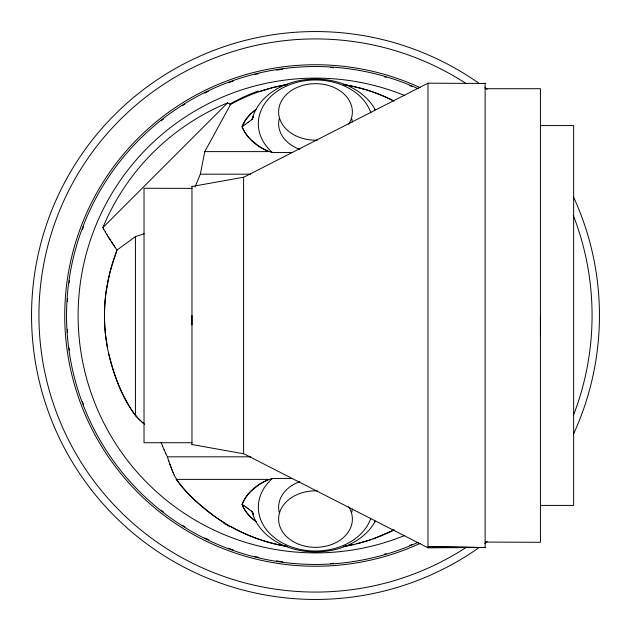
<?xml version="1.0" encoding="UTF-8"?>
<svg xmlns="http://www.w3.org/2000/svg" width="631" height="631" viewBox="0 0 631 631"><rect width="100%" height="100%" fill="white"/><g stroke="black" fill="none" stroke-linecap="round" stroke-linejoin="round"><path stroke-width="0.95" d="M191.966 324.989L191.966 315.5M540.444 335.881L540.444 315.5M195.121 186.752L200.327 174.18L204.791 151.621L230.528 104.501C248.18 94.626 267.528 87.764 287.499 84.507M291.995 152.544L272.411 152.544C259.38 149.026 247.352 139.277 242.107 126.713C244.52 119.709 249.781 114.077 255.65 109.77M204.791 151.621L268.546 151.621L259.073 146.345L251.359 140.232A90.383 46.82 0 0 1 242.13 126.705L245.554 119.922L251.067 113.556M256.549 521.884C250.31 517.467 244.639 511.654 242.115 504.287C247.344 491.715 259.38 481.974 272.411 478.456L291.995 478.456M253.528 116.309L252.053 119.488L248.314 122.217M103.673 229.077L102.853 227.617L227.617 102.853L230.528 104.501M251.95 112.744L256.549 109.116M247.746 122.635L245.214 124.473M247.699 122.666L248.362 122.185M245.254 124.441L242.107 126.713M144.128 233.738L135.436 236.664L116.987 250.042L112.602 262.433L108.28 279.012A127.549 90.194 -90 0 0 105.416 334.099M374.451 521.884L375.421 521.182M243.59 177.35L427.976 83.189L485.129 83.45M393.862 530.024L373.039 538.929M394.123 529.866C378.308 537.935 361.24 543.567 343.721 546.454M259.104 91.669L273.341 87.433L286.332 84.688M370.452 539.82L356.933 543.748M354.125 544.419L343.603 546.485M191.966 186.468L243.59 177.256M485.129 88.711L540.444 88.711L540.444 542.289L485.129 542.076M540.444 125.585L573.634 125.585L573.634 505.415L540.444 505.415M200.327 174.18L250.428 174.18M191.966 442.725L144.026 442.725L144.026 188.275L191.966 188.377M165.685 453.239L167.381 456.82L250.941 456.82M474.291 547.322L427.976 546.754L485.129 547.55M480.207 547.392L485.129 547.456L427.976 547.811L243.59 453.65M287.783 546.556C267.718 543.291 248.251 536.445 230.528 526.499M243.59 453.744L191.966 444.532M343.966 84.593C361.389 87.559 378.419 93.08 394.13 101.197M287.034 546.407C260.871 542.053 235.844 531.507 214.24 516.158C199.388 504.437 183.282 492.054 174.211 475.151M224.179 522.768C205.698 511.378 189.355 496.565 176.104 479.379L268.546 479.379L259.073 484.655L251.359 490.768A90.383 46.82 0 0 0 242.13 504.295C244.512 511.291 249.789 516.915 255.65 521.23M374.451 109.116L375.421 109.818M244 505.652L242.115 504.287M243.968 505.628L245.877 507.016M245.83 506.977L247.746 508.365M248.314 508.783L249.6 509.714M247.699 508.334L248.362 508.815M251.438 511.063L249.56 509.69M251.43 511.055L252.053 511.512A64.536 49.439 0 0 0 308.449 551.628A64.536 49.439 0 0 0 374.877 521.861M144.515 424.237L142.582 422.557M143.174 423.078L141.273 421.382M141.849 421.894C123.021 403.943 114.874 377.196 108.422 352.682M140.532 420.696C133.157 414.709 129.268 405.749 124.622 397.68C114.361 377.914 107.814 356.239 105.472 334.091M115.094 247.32L116.987 250.042L109.991 271.645L105.866 293.494A126.476 89.484 90 0 0 105.763 336.82L107.388 347.436M108.737 237.587L115.11 247.352M114.156 245.948L111.403 241.791M110.559 240.482L107.862 236.183M107.002 234.764L107.917 236.27M107.049 234.842L105.314 231.916M105.345 231.979L103.658 229.053M253.528 514.691L252.053 511.512M164.084 449.658L165.724 453.318M174.243 475.214L173.02 472.335M162.561 446.078L164.139 449.785M173.643 473.818L171.884 469.511M172.484 471.01L170.796 466.695M161.134 442.489L162.64 446.243M171.372 468.194L169.755 463.872M170.299 465.362L168.769 461.048M168.792 461.103L167.381 456.82M485.129 83.174L485.129 547.826M427.976 83.284L427.976 547.716M243.59 177.13L243.59 453.87M191.966 186.35L191.966 444.65M135.436 236.664L135.436 415.782M272.411 152.544A57.161 43.784 0 0 1 288.832 85.043A57.161 43.784 0 0 1 370.831 112.783M374.877 109.139A64.536 49.439 0 0 0 308.449 79.372A64.536 49.439 0 0 0 252.053 119.488A73.188 34.997 0.1 0 1 253.126 116.853M370.831 518.217A57.161 43.784 0 0 1 288.832 545.957A57.161 43.784 0 0 1 272.411 478.456M253.528 514.107A73.243 34.886 0.4 0 1 252.274 511.496M299.851 149.35A36.874 28.253 0 0 1 279.233 118.644M351.767 118.644A36.874 28.253 0 0 1 352.311 122.051M317.298 140.137A36.874 28.253 0 0 1 278.878 108.595A36.874 28.253 0 0 1 325.864 84.806A36.874 28.253 0 0 1 348.675 124.252M352.311 508.949A36.874 28.253 0 0 1 351.767 512.356M279.233 512.356A36.874 28.253 0 0 1 299.851 481.65M348.675 506.732A36.874 28.253 0 0 1 325.872 546.194A36.874 28.253 0 0 1 278.878 522.421A36.874 28.253 0 0 1 317.29 490.863M229.81 104.17A161.599 84.333 0.3 0 1 258.26 91.045M573.39 196.667A283.95 283.95 0 0 1 573.39 434.333M487.211 541.65A283.95 283.95 0 0 1 484.892 543.394M479.418 547.353A283.95 283.95 0 0 1 103.665 504.587A283.95 283.95 0 0 1 103.665 126.413A283.95 283.95 0 0 1 479.418 83.647M484.892 87.606A283.95 283.95 0 0 1 487.211 89.35M418.093 542.337A248.961 248.961 0 0 1 66.539 315.5A248.961 248.961 0 0 1 418.093 88.663M404.786 535.459A237.39 237.39 0 0 1 78.11 315.5A237.39 237.39 0 0 1 404.786 95.541M420.27 543.323A250.759 250.759 0 0 1 64.741 315.618A250.759 250.759 0 0 1 420.049 87.575M412.264 544.324A248.44 248.44 0 0 1 409.582 545.444M386.164 553.679A248.44 248.44 0 0 1 384.326 554.215M333.633 563.278A248.44 248.44 0 0 1 330.778 563.475M282.656 561.764A248.44 248.44 0 0 1 276.496 560.864M258.686 557.362A248.44 248.44 0 0 1 254.971 556.455M233.186 549.909A248.44 248.44 0 0 1 228.532 548.229M208.325 539.639A248.44 248.44 0 0 1 204.807 537.92M184.851 526.822A248.44 248.44 0 0 1 182.422 525.3M163.658 512.143A248.44 248.44 0 0 1 161.205 510.227M83.623 404.7A248.44 248.44 0 0 1 82.409 401.482M69.497 350.26A248.44 248.44 0 0 1 69.236 348.344M67.62 332.206A248.44 248.44 0 0 1 67.446 329.343M67.446 301.657A248.44 248.44 0 0 1 67.62 298.794M69.236 282.656A248.44 248.44 0 0 1 69.497 280.74M82.409 229.518A248.44 248.44 0 0 1 83.623 226.3M161.205 120.773A248.44 248.44 0 0 1 163.658 118.857M182.422 105.7A248.44 248.44 0 0 1 184.851 104.178M204.807 93.08A248.44 248.44 0 0 1 208.325 91.361M228.532 82.771A248.44 248.44 0 0 1 233.186 81.091M254.971 74.545A248.44 248.44 0 0 1 258.686 73.638M276.496 70.136A248.44 248.44 0 0 1 282.656 69.236M330.778 67.525A248.44 248.44 0 0 1 333.633 67.722M384.326 76.785A248.44 248.44 0 0 1 386.164 77.321M409.582 85.556A248.44 248.44 0 0 1 412.264 86.676M102.853 227.617A230.094 230.094 0 0 1 227.617 102.853M573.295 215.337A276.575 276.575 0 0 1 573.311 415.624M466.38 547.29A276.575 276.575 0 0 1 106.923 497.125A276.575 276.575 0 0 1 106.647 134.19A276.575 276.575 0 0 1 466.033 83.481M343.296 84.515A108.414 56.238 0 0 1 364.726 89.452M364.915 89.279A147.252 76.012 0.1 0 1 392.884 100.503M229.936 526.775A202.937 104.778 0.2 0 1 223.603 523.02"/></g></svg>
